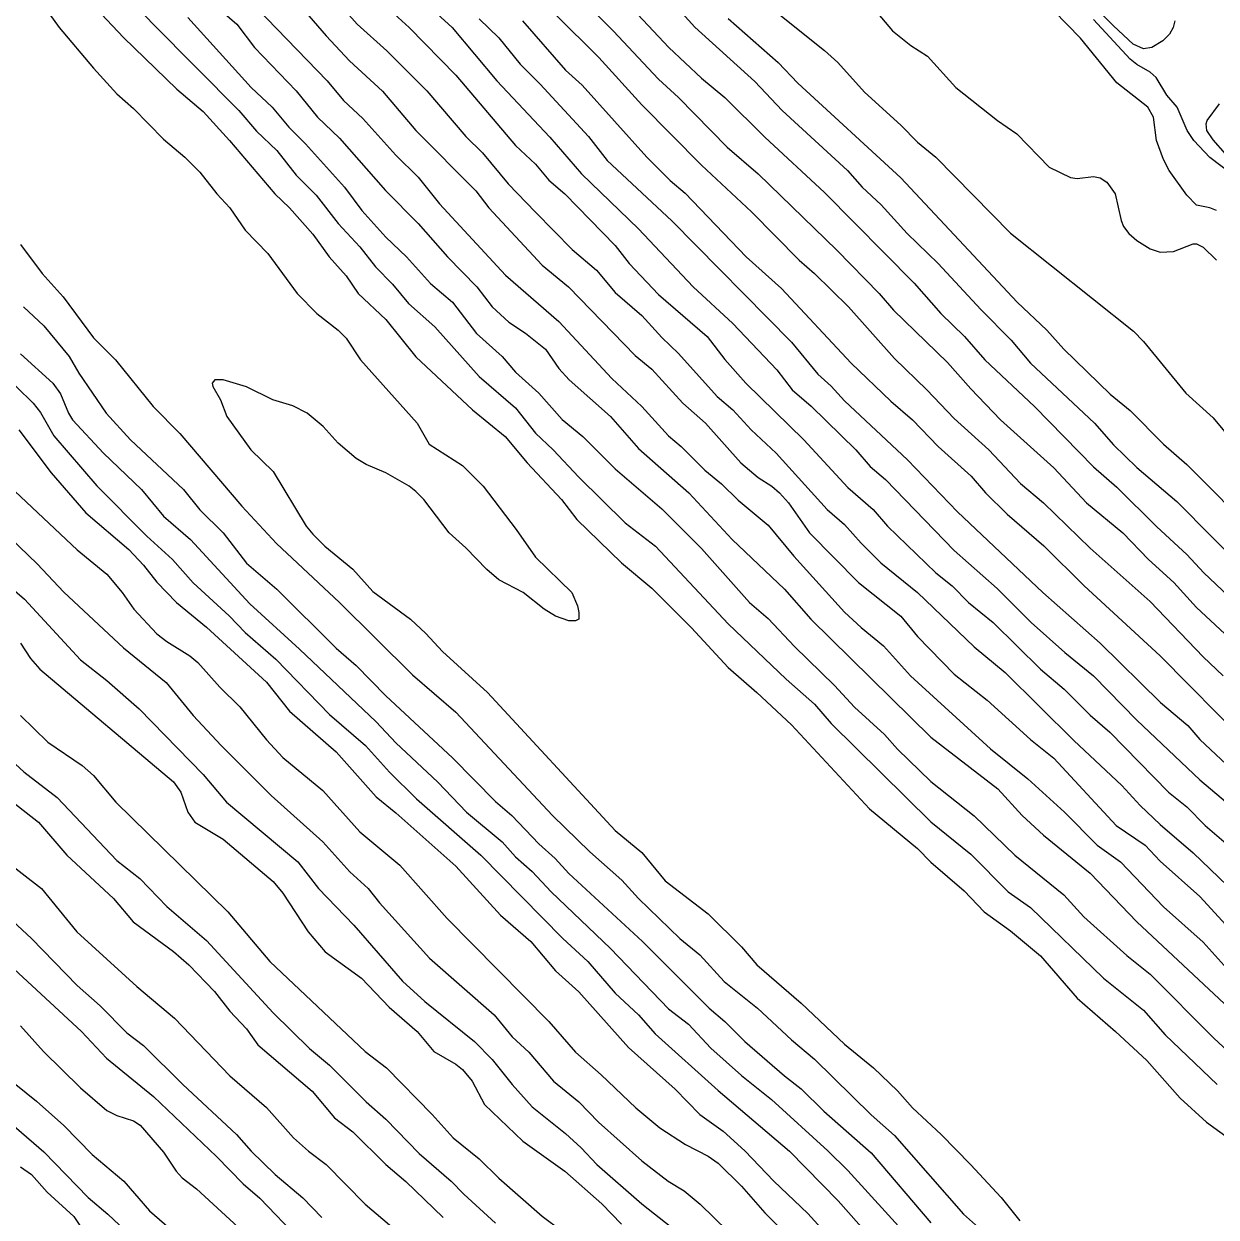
# Model space of a CAD drawing. Extents: x 474277 to 475042, y 254928 to 255625.
# Drawn here: x 474728.18 to 474755.69, y 255488.19 to 255515.71 of the extents above; entities that cross this region are included whole.
import ezdxf

# ---------------------------------------------------------------- set-up
doc = ezdxf.new("R2010")
doc.units = 0
doc.header["$MEASUREMENT"] = 0
doc.layers.add('BaseMapV2_DTM_export_MonNov09090547073261 — entities', color=1, linetype='CONTINUOUS')

msp = doc.modelspace()

# ---------------------------------------------------------------- linework, layer by layer
at = {"layer": 'BaseMapV2_DTM_export_MonNov09090547073261 — entities', "color": 15, "linetype": 'Continuous', "true_color": 0xb7484b}
for points in [[(474734.464, 255517.289, 90.75), (474735.869, 255515.705, 90.75), (474736.552, 255515.092, 90.75), (474737.479, 255514.172, 90.75), (474738.374, 255513.112, 90.75), (474738.758, 255512.742, 90.75), (474739.352, 255512.025, 90.75), (474739.985, 255511.366, 90.75), (474740.828, 255510.512, 90.75), (474741.396, 255510.031, 90.75), (474741.825, 255509.517, 90.75), (474742.438, 255508.985, 90.75), (474742.898, 255508.48, 90.75), (474743.282, 255508.111, 90.75), (474744.18, 255507.117, 90.75), (474744.537, 255506.811, 90.75), (474744.963, 255506.351, 90.75), (474745.541, 255505.814, 90.75), (474746.713, 255504.51, 90.75), (474747.115, 255504.165, 90.75), (474747.499, 255503.735, 90.75), (474747.955, 255503.284, 90.75), (474748.804, 255502.594, 90.75), (474750.106, 255501.346, 90.75), (474750.821, 255500.753, 90.75), (474752.406, 255499.186, 90.75), (474753.514, 255498.146, 90.75), (474753.936, 255497.686, 90.75), (474754.4, 255497.244, 90.75), (474755.166, 255496.592, 90.75), (474756.738, 255495.079, 90.75)], [(474732.624, 255517.046, 91.25), (474735.18, 255514.402, 91.25), (474735.556, 255513.942, 91.25), (474735.997, 255513.527, 91.25), (474736.764, 255512.682, 91.25), (474737.277, 255512.178, 91.25), (474737.77, 255511.565, 91.25), (474739.294, 255509.914, 91.25), (474740.521, 255508.849, 91.25), (474741.748, 255507.535, 91.25), (474742.438, 255506.885, 91.25), (474743.052, 255506.208, 91.25), (474743.344, 255505.967, 91.25), (474743.895, 255505.422, 91.25), (474744.278, 255505.104, 91.25), (474744.662, 255504.726, 91.25), (474745.352, 255504.151, 91.25), (474745.947, 255503.437, 91.25), (474747.115, 255502.145, 91.25), (474747.499, 255501.787, 91.25), (474748.016, 255501.367, 91.25), (474748.636, 255500.677, 91.25), (474750.482, 255498.99, 91.25), (474751.346, 255498.3, 91.25), (474752.193, 255497.533, 91.25), (474752.95, 255496.766, 91.25), (474753.482, 255496.383, 91.25), (474754.476, 255495.344, 91.25), (474755.396, 255494.535, 91.25), (474756.087, 255493.761, 91.25)], [(474730.247, 255516.677, 92), (474731.159, 255515.705, 92), (474733.137, 255513.712, 92), (474733.544, 255513.24, 92), (474734.013, 255512.791, 92), (474734.464, 255512.226, 92), (474734.924, 255511.761, 92), (474735.432, 255511.105, 92), (474735.929, 255510.568, 92), (474736.295, 255510.108, 92), (474736.687, 255509.708, 92), (474737.052, 255509.264, 92), (474737.661, 255508.728, 92), (474738.681, 255507.577, 92), (474739.524, 255506.853, 92), (474739.985, 255506.274, 92), (474740.394, 255505.891, 92), (474740.981, 255505.256, 92), (474742.055, 255504.201, 92), (474742.752, 255503.667, 92), (474744.432, 255501.871, 92), (474745.766, 255500.6, 92), (474746.425, 255500.023, 92), (474746.809, 255499.572, 92), (474749.109, 255497.306, 92), (474750.029, 255496.56, 92), (474750.894, 255495.693, 92), (474751.409, 255495.331, 92), (474753.091, 255493.699, 92), (474754.016, 255492.965, 92), (474754.515, 255492.396, 92), (474755.714, 255491.245, 92)], [(474742.697, 255516.702, 88.75), (474743.665, 255515.64, 88.75), (474745.045, 255514.386, 88.75), (474745.678, 255513.712, 88.75), (474747.182, 255512.331, 88.75), (474747.522, 255511.948, 88.75), (474747.959, 255511.541, 88.75), (474748.563, 255510.875, 88.75), (474749.277, 255510.184, 88.75), (474750.259, 255509.124, 88.75), (474750.962, 255508.421, 88.75), (474751.409, 255507.886, 88.75), (474752.885, 255506.504, 88.75), (474753.326, 255506.006, 88.75), (474753.863, 255505.48, 88.75), (474754.783, 255504.693, 88.75), (474756.413, 255503.054, 88.75)], [(474728.253, 255516.663, 92.5), (474728.989, 255515.628, 92.5), (474729.787, 255514.689, 92.5), (474730.323, 255514.102, 92.5), (474730.707, 255513.758, 92.5), (474731.397, 255513.052, 92.5), (474731.893, 255512.638, 92.5), (474732.24, 255512.29, 92.5), (474732.631, 255511.795, 92.5), (474732.93, 255511.472, 92.5), (474733.282, 255510.951, 92.5), (474733.809, 255510.414, 92.5), (474734.482, 255509.494, 92.5), (474734.938, 255509.034, 92.5), (474735.429, 255508.651, 92.5), (474735.614, 255508.466, 92.5), (474735.949, 255507.961, 92.5), (474737.253, 255506.504, 92.5), (474737.531, 255506.021, 92.5), (474738.298, 255505.529, 92.5), (474738.777, 255505.047, 92.5), (474739.538, 255504.05, 92.5), (474739.985, 255503.411, 92.5), (474740.821, 255502.594, 92.5), (474740.954, 255502.287, 92.5), (474740.988, 255502.133, 92.5), (474740.981, 255501.985, 92.5), (474740.905, 255501.94, 92.5), (474740.751, 255501.944, 92.5), (474740.445, 255502.05, 92.5), (474740.183, 255502.21, 92.5), (474739.702, 255502.594, 92.5), (474739.141, 255502.891, 92.5), (474738.858, 255503.13, 92.5), (474738.374, 255503.629, 92.5), (474737.991, 255503.973, 92.5), (474737.404, 255504.74, 92.5), (474737.224, 255504.929, 92.5), (474737.071, 255505.05, 92.5), (474736.534, 255505.354, 92.5), (474736.074, 255505.551, 92.5), (474735.844, 255505.691, 92.5), (474735.431, 255506.044, 92.5), (474735.086, 255506.427, 92.5), (474734.717, 255506.734, 92.5), (474734.387, 255506.902, 92.5), (474733.925, 255507.041, 92.5), (474733.314, 255507.342, 92.5), (474732.777, 255507.503, 92.5), (474732.587, 255507.501, 92.5), (474732.526, 255507.424, 92.5), (474732.536, 255507.347, 92.5), (474732.717, 255507.041, 92.5), (474732.859, 255506.657, 92.5), (474733.411, 255505.891, 92.5), (474733.927, 255505.387, 92.5), (474734.692, 255504.127, 92.5), (474734.847, 255503.939, 92.5), (474735.125, 255503.667, 92.5), (474735.767, 255503.136, 92.5), (474736.227, 255502.622, 92.5), (474737.1, 255501.98, 92.5), (474737.454, 255501.651, 92.5), (474737.838, 255501.236, 92.5), (474738.876, 255500.293, 92.5), (474741.825, 255497.106, 92.5), (474742.438, 255496.597, 92.5), (474742.975, 255495.948, 92.5), (474743.972, 255495.188, 92.5), (474744.738, 255494.42, 92.5), (474745.091, 255494.006, 92.5), (474746.119, 255493.128, 92.5), (474747.115, 255492.177, 92.5), (474747.782, 255491.629, 92.5), (474748.342, 255491.103, 92.5), (474748.686, 255490.709, 92.5), (474749.343, 255490.095, 92.5), (474750.023, 255489.405, 92.5), (474750.735, 255488.638, 92.5), (474751.164, 255488.102, 92.5)], [(474734.31, 255516.42, 91), (474735.154, 255515.434, 91), (474735.691, 255514.858, 91), (474736.457, 255514.158, 91), (474737.224, 255513.25, 91), (474738.604, 255511.858, 91), (474738.911, 255511.469, 91), (474740.138, 255510.145, 91), (474740.745, 255509.648, 91), (474742.285, 255508.064, 91), (474742.668, 255507.746, 91), (474743.382, 255506.964, 91), (474743.906, 255506.504, 91), (474744.727, 255505.584, 91), (474745.122, 255505.247, 91), (474745.435, 255505.047, 91), (474745.614, 255504.894, 91), (474745.821, 255504.664, 91), (474746.308, 255503.974, 91), (474747.438, 255502.824, 91), (474748.419, 255502.052, 91), (474748.802, 255501.584, 91), (474749.646, 255500.715, 91), (474750.412, 255500.115, 91), (474751.409, 255499.208, 91), (474751.946, 255498.779, 91), (474753.389, 255497.226, 91), (474754.052, 255496.766, 91), (474754.4, 255496.4, 91), (474755.32, 255495.583, 91), (474756.087, 255494.743, 91)], [(474747.422, 255516.504, 88), (474748.223, 255515.552, 88), (474748.649, 255515.212, 88), (474749.032, 255514.969, 88), (474749.685, 255514.248, 88), (474750.648, 255513.482, 88), (474751.092, 255513.175, 88), (474751.84, 255512.408, 88), (474752.329, 255512.166, 88), (474752.483, 255512.148, 88), (474752.866, 255512.196, 88), (474753.019, 255512.162, 88), (474753.173, 255512.063, 88), (474753.363, 255511.795, 88), (474753.5, 255511.181, 88), (474753.556, 255511.04, 88), (474753.679, 255510.875, 88), (474753.863, 255510.713, 88), (474754.17, 255510.522, 88), (474754.4, 255510.446, 88), (474754.706, 255510.462, 88), (474755.166, 255510.638, 88), (474755.243, 255510.64, 88), (474755.396, 255510.559, 88), (474755.702, 255510.261, 88)], [(474754.205, 255515.168, 88.5), (474754.016, 255515.14, 88.5), (474753.781, 255515.245, 88.5), (474753.326, 255515.664, 88.5), (474752.406, 255516.601, 88.5)], [(474729.71, 255516.216, 92.25), (474730.475, 255515.398, 92.25), (474731.704, 255514.206, 92.25), (474732.317, 255513.689, 92.25), (474732.926, 255513.021, 92.25), (474733.968, 255511.795, 92.25), (474734.31, 255511.467, 92.25), (474734.847, 255510.859, 92.25), (474735.225, 255510.338, 92.25), (474735.614, 255509.902, 92.25), (474735.889, 255509.494, 92.25), (474736.534, 255508.893, 92.25), (474737.224, 255508.034, 92.25), (474738.528, 255506.808, 92.25), (474739.281, 255506.197, 92.25), (474739.795, 255505.584, 92.25), (474740.583, 255504.74, 92.25), (474740.935, 255504.28, 92.25), (474741.97, 255503.284, 92.25), (474742.668, 255502.697, 92.25), (474743.588, 255501.784, 92.25), (474744.432, 255500.866, 92.25), (474745.094, 255500.293, 92.25), (474745.889, 255499.541, 92.25), (474747.692, 255497.61, 92.25), (474748.802, 255496.692, 92.25), (474749.109, 255496.374, 92.25), (474749.876, 255495.716, 92.25), (474750.342, 255495.233, 92.25), (474750.949, 255494.794, 92.25), (474751.639, 255494.218, 92.25), (474752.483, 255493.241, 92.25), (474753.373, 255492.472, 92.25), (474754.093, 255491.799, 92.25), (474754.86, 255490.936, 92.25), (474755.473, 255490.379, 92.25), (474756.087, 255489.931, 92.25)], [(474732.47, 255516.244, 91.5), (474733.092, 255515.705, 91.5), (474733.499, 255515.168, 91.5), (474734.462, 255514.172, 91.5), (474734.956, 255513.558, 91.5), (474735.461, 255513.08, 91.5), (474736.526, 255511.871, 91.5), (474737.277, 255511.105, 91.5), (474737.95, 255510.338, 91.5), (474738.633, 255509.648, 91.5), (474738.988, 255509.189, 91.5), (474739.371, 255508.833, 91.5), (474739.755, 255508.577, 91.5), (474740.215, 255508.207, 91.5), (474740.521, 255507.767, 91.5), (474740.761, 255507.501, 91.5), (474741.719, 255506.657, 91.5), (474742.361, 255505.919, 91.5), (474743.521, 255504.894, 91.5), (474744.521, 255503.82, 91.5), (474745.73, 255502.67, 91.5), (474746.336, 255501.98, 91.5), (474749.109, 255499.262, 91.5), (474750.656, 255498.07, 91.5), (474751.214, 255497.456, 91.5), (474751.705, 255496.996, 91.5), (474752.789, 255496.126, 91.5), (474753.862, 255495.003, 91.5), (474756.238, 255492.779, 91.5)], [(474737.378, 255516.254, 90.25), (474738.059, 255515.628, 90.25), (474739.094, 255514.402, 90.25), (474740.316, 255513.098, 90.25), (474741.05, 255512.255, 90.25), (474742.361, 255510.982, 90.25), (474743.62, 255509.648, 90.25), (474744.537, 255508.804, 90.25), (474745.558, 255507.731, 90.25), (474745.908, 255507.271, 90.25), (474746.349, 255506.893, 90.25), (474747.377, 255505.891, 90.25), (474747.708, 255505.507, 90.25), (474748.062, 255505.201, 90.25), (474749.646, 255503.569, 90.25), (474750.643, 255502.686, 90.25), (474751.427, 255501.903, 90.25), (474752.202, 255501.213, 90.25), (474752.863, 255500.677, 90.25), (474753.863, 255499.651, 90.25), (474755.32, 255498.274, 90.25), (474756.547, 255497.235, 90.25)], [(474741.077, 255516.242, 89.25), (474741.776, 255515.552, 89.25), (474742.822, 255514.44, 89.25), (474743.281, 255514.018, 89.25), (474744.411, 255512.868, 89.25), (474745.122, 255512.255, 89.25), (474746.937, 255510.491, 89.25), (474747.915, 255509.494, 89.25), (474748.246, 255509.111, 89.25), (474749.492, 255507.902, 89.25), (474750.029, 255507.294, 89.25), (474750.719, 255506.578, 89.25), (474751.946, 255505.472, 89.25), (474752.703, 255504.664, 89.25), (474753.538, 255503.974, 89.25), (474754.129, 255503.36, 89.25), (474754.716, 255502.824, 89.25), (474755.243, 255502.25, 89.25), (474756.111, 255501.443, 89.25)], [(474741.981, 255516.319, 89), (474743.064, 255515.168, 89), (474743.818, 255514.462, 89), (474744.355, 255514.018, 89), (474745.28, 255513.098, 89), (474746.655, 255511.823, 89), (474748.726, 255509.732, 89), (474749.337, 255509.034, 89), (474749.883, 255508.498, 89), (474750.352, 255507.961, 89), (474751.5, 255506.887, 89), (474752.866, 255505.497, 89), (474753.403, 255505.028, 89), (474754.323, 255504.11, 89), (474755.013, 255503.476, 89), (474755.406, 255503.054, 89), (474756.393, 255502.119, 89)], [(474731.958, 255515.859, 91.75), (474733.42, 255514.248, 91.75), (474733.909, 255513.788, 91.75), (474734.288, 255513.328, 91.75), (474734.676, 255512.945, 91.75), (474735.575, 255511.948, 91.75), (474735.977, 255511.411, 91.75), (474736.534, 255510.793, 91.75), (474737.01, 255510.338, 91.75), (474737.561, 255509.724, 91.75), (474738.068, 255509.297, 91.75), (474738.626, 255508.574, 91.75), (474739.215, 255508.038, 91.75), (474739.524, 255507.68, 91.75), (474740.061, 255507.192, 91.75), (474740.598, 255506.587, 91.75), (474741.078, 255506.197, 91.75), (474741.825, 255505.448, 91.75), (474742.898, 255504.53, 91.75), (474743.818, 255503.613, 91.75), (474744.926, 255502.363, 91.75), (474745.352, 255501.995, 91.75), (474745.965, 255501.348, 91.75), (474746.885, 255500.454, 91.75), (474747.345, 255499.952, 91.75), (474748.036, 255499.322, 91.75), (474748.342, 255498.984, 91.75), (474749.109, 255498.236, 91.75), (474750.106, 255497.446, 91.75), (474751.046, 255496.536, 91.75), (474752.176, 255495.622, 91.75), (474752.636, 255495.112, 91.75), (474753.633, 255494.226, 91.75), (474754.17, 255493.796, 91.75), (474755.637, 255492.319, 91.75), (474757.007, 255491.049, 91.75)], [(474736.646, 255516.012, 90.5), (474737.071, 255515.628, 90.5), (474738.144, 255514.529, 90.5), (474739.524, 255512.907, 90.5), (474739.985, 255512.474, 90.5), (474740.291, 255512.106, 90.5), (474740.662, 255511.795, 90.5), (474741.825, 255510.6, 90.5), (474742.149, 255510.184, 90.5), (474742.822, 255509.47, 90.5), (474743.944, 255508.498, 90.5), (474744.355, 255507.974, 90.5), (474744.838, 255507.424, 90.5), (474746.178, 255506.121, 90.5), (474747.192, 255505.018, 90.5), (474747.78, 255504.51, 90.5), (474748.112, 255504.13, 90.5), (474749.222, 255503.054, 90.5), (474749.603, 255502.747, 90.5), (474749.978, 255502.363, 90.5), (474750.545, 255501.903, 90.5), (474751.639, 255500.832, 90.5), (474752.188, 255500.37, 90.5), (474752.789, 255499.77, 90.5), (474753.242, 255499.373, 90.5), (474754.591, 255497.993, 90.5), (474755.013, 255497.652, 90.5), (474755.437, 255497.226, 90.5), (474756.087, 255496.665, 90.5)], [(474740.445, 255515.932, 89.5), (474741.444, 255514.938, 89.5), (474742.438, 255513.849, 89.5), (474743.818, 255512.454, 89.5), (474744.968, 255511.374, 89.5), (474746.067, 255510.261, 89.5), (474746.425, 255509.958, 89.5), (474747.212, 255509.188, 89.5), (474748.266, 255507.996, 89.5), (474749.017, 255507.271, 89.5), (474749.646, 255506.611, 89.5), (474750.448, 255505.891, 89.5), (474751.179, 255505.114, 89.5), (474751.706, 255504.664, 89.5), (474752.789, 255503.618, 89.5), (474754.17, 255502.39, 89.5), (474755.396, 255501.11, 89.5), (474755.857, 255500.674, 89.5)], [(474745.582, 255515.954, 88.25), (474746.655, 255515.1, 88.25), (474746.962, 255514.822, 88.25), (474747.575, 255514.14, 88.25), (474748.419, 255513.378, 88.25), (474748.802, 255512.981, 88.25), (474749.223, 255512.638, 88.25), (474750.949, 255510.882, 88.25), (474753.786, 255508.626, 88.25), (474754.016, 255508.388, 88.25), (474754.997, 255507.194, 88.25), (474755.626, 255506.624, 88.25), (474756.869, 255505.124, 88.25)], [(474755.703, 255511.409, 88), (474755.55, 255511.472, 88), (474755.243, 255511.531, 88), (474755.013, 255511.76, 88), (474754.609, 255512.331, 88), (474754.476, 255512.582, 88), (474754.313, 255513.021, 88), (474754.247, 255513.558, 88), (474754.119, 255513.788, 88), (474753.403, 255514.35, 88), (474752.559, 255515.387, 88), (474751.946, 255516.014, 88)], [(474738.681, 255515.827, 90), (474739.141, 255515.392, 90), (474739.629, 255514.785, 90), (474740.092, 255514.325, 90), (474741.211, 255513.116, 90), (474741.639, 255512.561, 90), (474743.128, 255511.17, 90), (474745.889, 255508.372, 90), (474746.502, 255507.633, 90), (474746.809, 255507.358, 90), (474747.115, 255507.021, 90), (474748.572, 255505.658, 90), (474749.722, 255504.457, 90), (474751.695, 255502.594, 90), (474753.019, 255501.428, 90), (474754.408, 255500.063, 90), (474755.036, 255499.526, 90), (474755.32, 255499.208, 90), (474755.933, 255498.628, 90)], [(474739.684, 255515.782, 89.75), (474740.675, 255514.642, 89.75), (474741.058, 255514.298, 89.75), (474742.553, 255512.638, 89.75), (474743.095, 255512.101, 89.75), (474743.435, 255511.807, 89.75), (474744.845, 255510.338, 89.75), (474745.659, 255509.606, 89.75), (474747.273, 255507.884, 89.75), (474748.189, 255507.01, 89.75), (474748.683, 255506.581, 89.75), (474749.275, 255505.967, 89.75), (474750.037, 255505.277, 89.75), (474750.373, 255504.894, 89.75), (474750.873, 255504.401, 89.75), (474751.716, 255503.677, 89.75), (474752.647, 255502.747, 89.75), (474754.399, 255501.137, 89.75), (474756.393, 255499.123, 89.75)], [(474744.432, 255515.835, 88.5), (474745.582, 255514.822, 88.5), (474746.042, 255514.344, 88.5), (474748.419, 255512.158, 88.5), (474751.103, 255509.291, 88.5), (474751.784, 255508.651, 88.5), (474752.176, 255508.212, 88.5), (474753.25, 255507.169, 88.5), (474753.71, 255506.796, 88.5), (474754.476, 255506.021, 88.5), (474755.013, 255505.551, 88.5), (474756.666, 255503.897, 88.5)], [(474756.087, 255512.226, 88.25), (474755.55, 255512.632, 88.25), (474755.181, 255513.021, 88.25), (474755.025, 255513.252, 88.25), (474754.796, 255513.788, 88.25), (474754.553, 255514.07, 88.25), (474754.306, 255514.478, 88.25), (474754.17, 255514.6, 88.25), (474753.863, 255514.774, 88.25), (474753.71, 255514.9, 88.25), (474752.866, 255515.814, 88.25)], [(474754.742, 255515.782, 88.5), (474754.703, 255515.628, 88.5), (474754.613, 255515.475, 88.5), (474754.46, 255515.322, 88.5), (474754.205, 255515.168, 88.5)], [(474755.912, 255512.715, 88.5), (474755.626, 255513.037, 88.5), (474755.48, 255513.252, 88.5), (474755.462, 255513.405, 88.5), (474755.484, 255513.482, 88.5), (474755.769, 255513.865, 88.5)], [(474728.1, 255510.622, 92.75), (474728.597, 255509.954, 92.75), (474729.085, 255509.418, 92.75), (474729.787, 255508.469, 92.75), (474730.288, 255507.961, 92.75), (474731.161, 255506.887, 92.75), (474731.78, 255506.262, 92.75), (474733.21, 255504.587, 92.75), (474734.004, 255503.727, 92.75), (474735.461, 255502.369, 92.75), (474737.148, 255500.699, 92.75), (474738.143, 255499.833, 92.75), (474740.378, 255497.456, 92.75), (474741.235, 255496.613, 92.75), (474741.978, 255495.96, 92.75), (474742.365, 255495.539, 92.75), (474743.313, 255494.619, 92.75), (474743.775, 255494.236, 92.75), (474744.341, 255493.622, 92.75), (474745.11, 255493.009, 92.75), (474745.889, 255492.278, 92.75), (474746.425, 255491.835, 92.75), (474747.729, 255490.55, 92.75), (474748.266, 255490.071, 92.75), (474749.863, 255488.255, 92.75), (474750.557, 255487.642, 92.75)], [(474728.165, 255509.188, 93), (474728.636, 255508.746, 93), (474729.221, 255508.038, 93), (474729.446, 255507.654, 93), (474730.076, 255506.734, 93), (474730.636, 255506.121, 93), (474731.862, 255504.97, 93), (474732.24, 255504.5, 93), (474732.778, 255503.974, 93), (474733.314, 255503.277, 93), (474734.015, 255502.67, 93), (474735.384, 255501.311, 93), (474735.844, 255500.913, 93), (474736.534, 255500.216, 93), (474738.068, 255498.787, 93), (474739.064, 255497.774, 93), (474739.436, 255497.456, 93), (474740.061, 255496.796, 93), (474740.441, 255496.459, 93), (474740.751, 255496.115, 93), (474742.454, 255494.543, 93), (474743.995, 255493.009, 93), (474744.354, 255492.702, 93), (474744.817, 255492.242, 93), (474745.735, 255491.446, 93), (474746.119, 255491.151, 93), (474746.637, 255490.632, 93), (474747.729, 255489.669, 93), (474749.109, 255488.054, 93)], [(474728.1, 255508.105, 93.25), (474728.843, 255507.424, 93.25), (474729.02, 255507.18, 93.25), (474729.207, 255506.734, 93.25), (474729.301, 255506.581, 93.25), (474730.017, 255505.81, 93.25), (474730.888, 255504.97, 93.25), (474731.403, 255504.357, 93.25), (474732.02, 255503.82, 93.25), (474733.39, 255502.336, 93.25), (474734.541, 255501.287, 93.25), (474736.304, 255499.611, 93.25), (474736.764, 255499.127, 93.25), (474737.734, 255498.223, 93.25), (474738.39, 255497.533, 93.25), (474739.218, 255496.846, 93.25), (474739.524, 255496.499, 93.25), (474739.908, 255496.161, 93.25), (474740.346, 255495.693, 93.25), (474741.712, 255494.389, 93.25), (474743.052, 255492.993, 93.25), (474743.512, 255492.638, 93.25), (474744.029, 255492.089, 93.25), (474744.738, 255491.454, 93.25), (474745.429, 255490.9, 93.25), (474746.732, 255489.717, 93.25), (474747.192, 255489.264, 93.25), (474748.598, 255487.718, 93.25)], [(474727.64, 255507.703, 93.5), (474728.393, 255506.964, 93.5), (474728.56, 255506.749, 93.5), (474728.866, 255506.209, 93.5), (474729.863, 255505.06, 93.5), (474731.013, 255503.898, 93.5), (474731.604, 255503.36, 93.5), (474732.087, 255502.821, 93.5), (474732.916, 255502.057, 93.5), (474733.286, 255501.673, 93.5), (474733.989, 255501.06, 93.5), (474735.231, 255499.784, 93.5), (474736.064, 255499.066, 93.5), (474736.616, 255498.453, 93.5), (474737.24, 255497.84, 93.5), (474738.726, 255496.536, 93.5), (474740.616, 255494.619, 93.5), (474741.191, 255494.082, 93.5), (474741.825, 255493.357, 93.5), (474742.361, 255492.858, 93.5), (474742.745, 255492.417, 93.5), (474744.202, 255491.108, 93.5), (474745.846, 255489.712, 93.5), (474746.971, 255488.562, 93.5), (474747.921, 255487.488, 93.5)], [(474728.059, 255506.351, 93.75), (474728.807, 255505.354, 93.75), (474729.609, 255504.434, 93.75), (474730.596, 255503.59, 93.75), (474730.937, 255503.227, 93.75), (474731.243, 255502.833, 93.75), (474731.701, 255502.363, 93.75), (474732.394, 255501.797, 93.75), (474733.774, 255500.531, 93.75), (474734.31, 255499.858, 93.75), (474735.384, 255498.925, 93.75), (474736.304, 255497.887, 93.75), (474736.764, 255497.516, 93.75), (474738.144, 255496.281, 93.75), (474739.175, 255495.156, 93.75), (474739.874, 255494.543, 93.75), (474740.445, 255493.872, 93.75), (474740.981, 255493.389, 93.75), (474742.131, 255492.101, 93.75), (474743.205, 255491.142, 93.75), (474743.78, 255490.555, 93.75), (474744.319, 255490.172, 93.75), (474744.815, 255489.721, 93.75), (474745.484, 255489.022, 93.75), (474746.272, 255488.276, 93.75), (474747.195, 255487.258, 93.75)], [(474727.849, 255505.047, 94), (474729.403, 255503.58, 94), (474730.093, 255503.02, 94), (474730.447, 255502.594, 94), (474730.715, 255502.21, 94), (474731.243, 255501.644, 94), (474731.473, 255501.466, 94), (474732.01, 255501.138, 94), (474732.192, 255500.983, 94), (474732.7, 255500.415, 94), (474733.16, 255499.956, 94), (474733.774, 255499.202, 94), (474734.157, 255498.79, 94), (474735.077, 255498.029, 94), (474735.934, 255497.073, 94), (474736.853, 255496.306, 94), (474737.945, 255495.079, 94), (474740.291, 255492.699, 94), (474740.905, 255491.994, 94), (474741.5, 255491.475, 94), (474742.303, 255490.709, 94), (474742.853, 255490.249, 94), (474743.447, 255489.865, 94), (474743.972, 255489.596, 94), (474744.202, 255489.435, 94), (474744.738, 255488.902, 94), (474745.275, 255488.288, 94), (474745.965, 255487.613, 94)], [(474727.25, 255504.434, 94.25), (474728.483, 255503.26, 94.25), (474729.097, 255502.604, 94.25), (474730.477, 255501.317, 94.25), (474731.459, 255500.523, 94.25), (474732.087, 255499.763, 94.25), (474732.733, 255499.066, 94.25), (474733.881, 255497.916, 94.25), (474735.077, 255496.844, 94.25), (474735.702, 255496.153, 94.25), (474736.122, 255495.769, 94.25), (474736.381, 255495.438, 94.25), (474737.535, 255494.159, 94.25), (474739.033, 255492.856, 94.25), (474739.448, 255492.346, 94.25), (474739.831, 255491.997, 94.25), (474740.403, 255491.322, 94.25), (474740.981, 255490.846, 94.25), (474741.441, 255490.383, 94.25), (474742.438, 255489.487, 94.25), (474743.043, 255489.022, 94.25), (474743.418, 255488.792, 94.25), (474743.787, 255488.485, 94.25), (474744.738, 255487.554, 94.25)], [(474727.392, 255503.13, 94.5), (474728.193, 255502.44, 94.5), (474729.48, 255501.041, 94.5), (474730.093, 255500.566, 94.5), (474730.841, 255499.91, 94.5), (474732.317, 255498.402, 94.5), (474732.854, 255497.762, 94.5), (474734.496, 255496.383, 94.5), (474734.977, 255495.769, 94.5), (474735.793, 255494.926, 94.5), (474736.917, 255493.631, 94.5), (474737.431, 255493.162, 94.5), (474738.577, 255492.242, 94.5), (474738.988, 255491.827, 94.5), (474739.445, 255491.245, 94.5), (474739.908, 255490.735, 94.5), (474740.675, 255490.121, 94.5), (474741.042, 255489.789, 94.5), (474741.399, 255489.405, 94.5), (474742.438, 255488.497, 94.5), (474743.128, 255487.953, 94.5)], [(474728.1, 255501.427, 94.75), (474728.33, 255501.078, 94.75), (474728.544, 255500.83, 94.75), (474731.627, 255498.228, 94.75), (474731.802, 255497.993, 94.75), (474731.962, 255497.533, 94.75), (474732.119, 255497.303, 94.75), (474732.777, 255496.908, 94.75), (474733.927, 255495.933, 94.75), (474734.157, 255495.661, 94.75), (474734.736, 255494.773, 94.75), (474735.13, 255494.312, 94.75), (474735.97, 255493.699, 94.75), (474736.611, 255493.032, 94.75), (474737.257, 255492.472, 94.75), (474737.636, 255492.012, 94.75), (474738.144, 255491.719, 94.75), (474738.298, 255491.598, 94.75), (474738.521, 255491.322, 94.75), (474738.805, 255490.785, 94.75), (474739.69, 255489.942, 94.75), (474740.664, 255489.252, 94.75), (474741.518, 255488.493, 94.75), (474741.969, 255488.025, 94.75)], [(474726.796, 255499.722, 95.25), (474728.176, 255498.457, 95.25), (474728.943, 255497.866, 95.25), (474730.323, 255496.413, 95.25), (474730.853, 255495.999, 95.25), (474731.473, 255495.354, 95.25), (474732.394, 255494.566, 95.25), (474733.927, 255492.903, 95.25), (474734.771, 255492.075, 95.25), (474735.231, 255491.693, 95.25), (474736.074, 255490.85, 95.25), (474736.534, 255490.446, 95.25), (474737.301, 255489.657, 95.25), (474738.04, 255489.022, 95.25), (474738.331, 255488.715, 95.25), (474739.064, 255488.047, 95.25)], [(474728.1, 255499.757, 95), (474728.732, 255499.143, 95), (474729.522, 255498.606, 95), (474729.787, 255498.377, 95), (474730.301, 255497.763, 95), (474732.882, 255495.233, 95), (474733.855, 255494.082, 95), (474736.053, 255492.012, 95), (474736.547, 255491.629, 95), (474737.6, 255490.555, 95), (474738.083, 255490.019, 95), (474738.681, 255489.536, 95), (474739.141, 255489.084, 95), (474740.138, 255488.21, 95), (474740.596, 255487.872, 95)], [(474727.41, 255498.158, 95.5), (474728.518, 255497.303, 95.5), (474729.166, 255496.536, 95.5), (474730.242, 255495.539, 95.5), (474730.7, 255495.003, 95.5), (474731.627, 255494.315, 95.5), (474731.984, 255494.006, 95.5), (474732.578, 255493.392, 95.5), (474732.93, 255492.941, 95.5), (474733.314, 255492.534, 95.5), (474733.579, 255492.166, 95.5), (474734.834, 255491.092, 95.5), (474735.349, 255490.479, 95.5), (474735.767, 255490.159, 95.5), (474736.534, 255489.401, 95.5), (474736.994, 255489.011, 95.5), (474737.857, 255488.178, 95.5)], [(474726.524, 255496.306, 96), (474728.356, 255494.619, 96), (474729.403, 255493.535, 96), (474729.94, 255493.062, 96), (474730.553, 255492.437, 96), (474730.937, 255492.144, 96), (474731.844, 255491.245, 96), (474733.084, 255490.096, 96), (474733.423, 255489.712, 96), (474733.976, 255489.175, 96), (474734.617, 255488.635, 96), (474735.053, 255488.178, 96)], [(474727.689, 255496.459, 95.75), (474728.581, 255495.769, 95.75), (474729.397, 255494.773, 95.75), (474730.783, 255493.511, 95.75), (474731.653, 255492.779, 95.75), (474732.93, 255491.445, 95.75), (474733.774, 255490.714, 95.75), (474734.402, 255490.019, 95.75), (474734.748, 255489.712, 95.75), (474735.157, 255489.405, 95.75), (474736.05, 255488.485, 95.75), (474737.531, 255487.238, 95.75)], [(474727.849, 255494.006, 96.25), (474729.504, 255492.472, 96.25), (474730.085, 255491.859, 96.25), (474731.167, 255490.97, 96.25), (474732.624, 255489.585, 96.25), (474733.237, 255488.957, 96.25), (474733.62, 255488.629, 96.25), (474734.541, 255487.673, 96.25)], [(474728.1, 255492.602, 96.5), (474728.632, 255492.012, 96.5), (474729.481, 255491.169, 96.5), (474730.093, 255490.646, 96.5), (474730.323, 255490.532, 96.5), (474730.707, 255490.408, 96.5), (474730.86, 255490.307, 96.5), (474731.397, 255489.69, 96.5), (474731.69, 255489.252, 96.5), (474731.828, 255489.099, 96.5), (474732.164, 255488.841, 96.5), (474733.314, 255487.783, 96.5)], [(474727.994, 255491.245, 96.75), (474728.471, 255490.862, 96.75), (474729.097, 255490.301, 96.75), (474729.75, 255489.635, 96.75), (474730.481, 255489.022, 96.75), (474731.078, 255488.332, 96.75), (474732.052, 255487.488, 96.75)], [(474727.486, 255490.686, 97), (474728.636, 255489.696, 97), (474729.662, 255488.638, 97), (474730.116, 255488.255, 97), (474731.18, 255487.258, 97)], [(474728.1, 255489.349, 97.25), (474728.353, 255489.175, 97.25), (474728.713, 255488.763, 97.25), (474729.327, 255488.2, 97.25), (474729.787, 255487.526, 97.25)]]:
    msp.add_polyline3d(points, dxfattribs=at)

doc.saveas('drawing.dxf')
